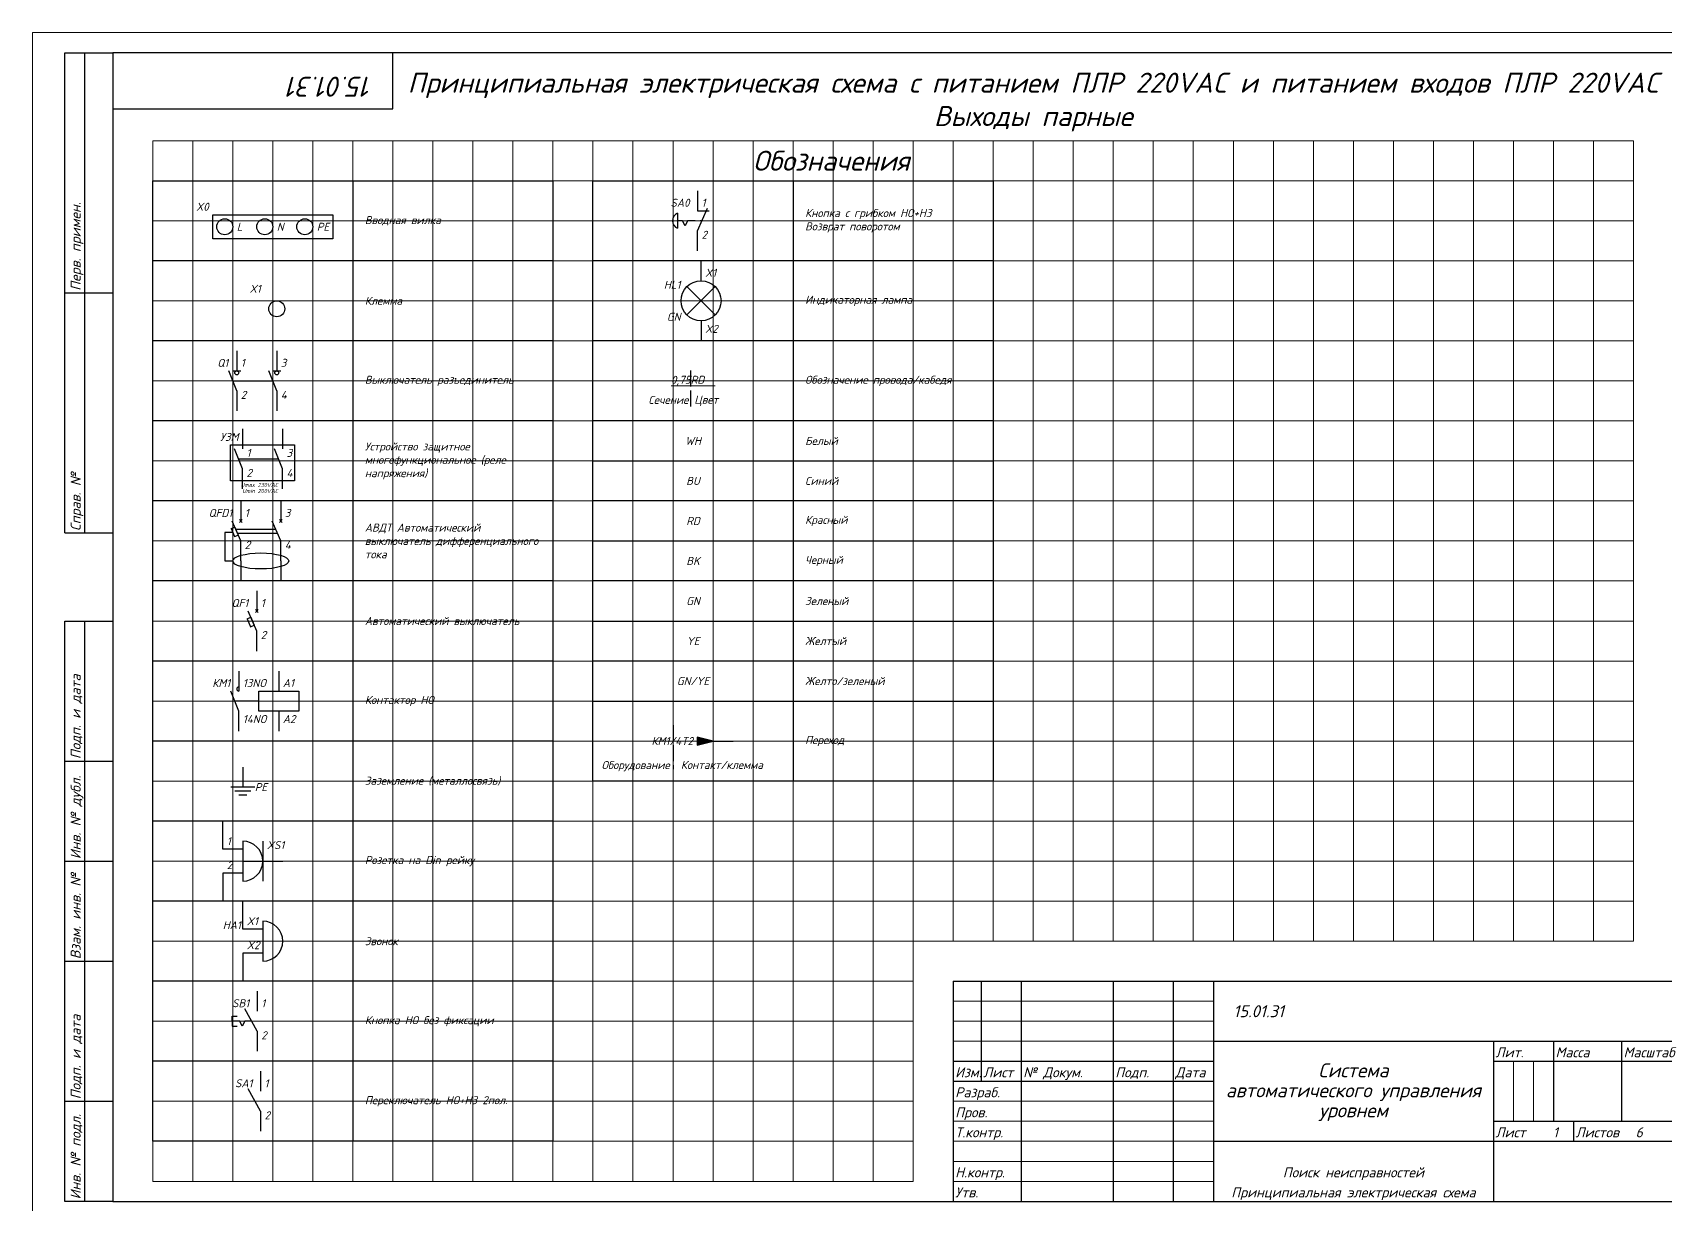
# Model space of a CAD drawing. Header units: millimetres. Extents: x 0 to 53000, y -591 to 24400.
# Drawn here: x 5900 to 6307.9, y 304.3 to 597 of the extents above; entities that cross this region are included whole.
import ezdxf
from ezdxf.enums import TextEntityAlignment as Align

# ---------------------------------------------------------------- set-up
doc = ezdxf.new("R2010")
doc.units = ezdxf.units.MM
doc.linetypes.add('Ш4х1_Гост_ЕСКД', pattern=[5, 4, -1])
for name, color, linetype, lineweight in [('4', 4, 'Continuous', 15), ('Основная', 7, 'Continuous', 30), ('Тонкая для кабелей', 7, 'Continuous', 15), ('Штриховая', 7, 'Ш4х1_Гост_ЕСКД', 30)]:
    doc.layers.add(name, color=color, linetype=linetype, lineweight=lineweight)
doc.layers.add('Привязки', color=2, linetype='Continuous', lineweight=0, plot=False, transparency=0.8)
doc.layers.add('рамка', color=253, linetype='Continuous', lineweight=5, transparency=0.8)
doc.styles.add('текст', font='isocpeui.ttf')

# ---------------------------------------------------------------- blocks, each defined once
blk = doc.blocks.new('*U109')
for p, q in [((8, 232), (8, 292)), ((8, 292), (20, 292)), ((13, 232), (13, 292)), ((90, 292), (90, 292)), ((90, 292), (90, 292)), ((90, 278), (90, 292)), ((90, 292), (90, 292)), ((90, 292), (90, 292)), ((90, 292), (90, 292)), ((20, 278), (90, 278)), ((8, 232), (20, 232)), ((8, 172), (8, 232)), ((13, 172), (13, 232)), ((8, 172), (20, 172)), ((8, 115), (8, 150)), ((8, 150), (20, 150)), ((13, 115), (13, 150)), ((8, 90), (8, 115)), ((8, 115), (20, 115)), ((13, 90), (13, 115)), ((8, 65), (8, 90)), ((8, 90), (20, 90)), ((13, 65), (13, 90)), ((8, 30), (8, 65)), ((8, 65), (20, 65)), ((13, 30), (13, 65)), ((230, 60), (415, 60)), ((230, 60), (230, 5)), ((237, 60), (237, 35)), ((247, 60), (247, 5)), ((270, 60), (270, 5)), ((285, 60), (285, 5)), ((295, 60), (295, 5)), ((295, 45), (415, 45)), ((365, 45), (365, 20)), ((380, 45), (380, 25)), ((397, 45), (397, 25)), ((230, 40), (295, 40)), ((365, 40), (415, 40)), ((230, 35), (295, 35)), ((8, 5), (8, 30)), ((8, 30), (20, 30)), ((13, 5), (13, 30)), ((365, 25), (415, 25)), ((385, 25), (385, 20)), ((295, 20), (415, 20)), ((365, 20), (365, 5)), ((20, 5), (8, 5))]:
    blk.add_line(p, q)
blk.add_lwpolyline([(20, 5), (415, 5), (415, 292), (20, 292)], close=True)
at = {"layer": '4'}
for p, q in [((230, 55), (295, 55)), ((230, 50), (295, 50)), ((230, 45), (295, 45)), ((370, 40), (370, 25)), ((375, 40), (375, 25)), ((230, 30), (295, 30)), ((230, 25), (295, 25)), ((230, 20), (295, 20)), ((230, 15), (295, 15)), ((230, 10), (295, 10))]:
    blk.add_line(p, q, dxfattribs=at)
at = {"layer": 'Привязки'}
blk.add_lwpolyline([(0, 0), (420, 0), (420, 297), (0, 297)], close=True, dxfattribs=at)
at = {"layer": 'рамка'}
blk.add_lwpolyline([(0, 297), (420, 297), (420, 0), (0, 0)], close=True, dxfattribs=at)
at = {"style": 'текст'}
for s, p in [('Перв. примен.', (12, 232.5)), ('Справ. №', (12, 172.5)), ('Подп. и дата', (12, 115.5)), ('Инв. № дубл.', (12, 90.5)), ('Взам. инв. №', (12, 65.5)), ('Подп. и дата', (12, 30.5)), ('Инв. № подл.', (12, 5.5))]:
    blk.add_text(s, height=2.5, rotation=90, dxfattribs=at).set_placement(p)
for s, height, p in [('Лит.', 2.5, (365.5, 41)), ('Масса', 2.5, (380.5, 41)), ('Масштаб', 2.5, (397.5, 41)), ('Изм.', 2.5, (230.5, 36)), ('Лист', 2.5, (237.5, 36)), ('№ Докум.', 2.5, (247.5, 36)), ('Подп.', 2.5, (270.5, 36)), ('Дата', 2.5, (285.5, 36)), ('Разраб.', 2.5, (230.5, 31)), ('Пров.', 2.5, (230.5, 26)), ('Т.контр.', 2.5, (230.5, 21)), ('Лист', 2.5, (365.5, 21)), ('Листов', 2.5, (385.5, 21)), ('Н.контр.', 2.5, (230.5, 11)), ('Утв.', 2.5, (230.5, 6)), ('Ф2.104-1а.', 0.005, (20, 4.99))]:
    blk.add_text(s, height=height, dxfattribs=at).set_placement(p)
for tag, p, height in [('12', (90, 292), 0.00000373), ('13', (90, 292), 0.00000373), ('27', (90, 292), 0.00000522), ('29', (105, 279), 3.5), ('ИЗМ4', (230.5, 56), 2.5), ('ЛИСТИЗМ4', (237.5, 56), 2.5), ('№ДОКУМИЗМ4', (247.5, 56), 2.5), ('ПОДПИЗМ4', (270.5, 56), 2.5), ('ДАТАИЗМ4', (285.5, 56), 2.5), ('28', (415, 60), 0.0000438), ('ИЗМ3', (230.5, 51), 2.5), ('ЛИСТИЗМ3', (237.5, 51), 2.5), ('№ДОКУМИЗМ3', (247.5, 51), 2.5), ('ПОДПИЗМ3', (270.5, 51), 2.5), ('ДАТАИЗМ3', (285.5, 51), 2.5), ('ОБОЗНАЧЕНИЕ', (300, 51), 5), ('ИЗМ2', (230.5, 46), 2.5), ('ЛИСТИЗМ2', (237.5, 46), 2.5), ('№ДОКУМИЗМ2', (247.5, 46), 2.5), ('ПОДПИЗМ2', (270.5, 46), 2.5), ('ДАТАИЗМ2', (285.5, 46), 2.5), ('ИЗМ1', (230.5, 41), 2.5), ('ЛИСТИЗМ1', (237.5, 41), 2.5), ('№ДОКУМИЗМ1', (247.5, 41), 2.5), ('ПОДПИЗМ1', (270.5, 41), 2.5), ('ДАТАИЗМ1', (285.5, 41), 2.5), ('РАЗРАБ', (247.5, 31), 2.5), ('ДАТАРАЗРАБ', (285.5, 31), 2.5), ('ПРОВ', (247.5, 26), 2.5), ('ДАТАПРОВ', (285.5, 26), 2.5), ('ТКОНТР', (247.5, 21), 2.5), ('ДАТАТКОНТР', (285.5, 21), 2.5), ('ЛИСТОВ', (400.5, 21), 2.5), ('10', (230.5, 16), 2.5), ('11', (247.5, 16), 2.5), ('НКОНТР', (247.5, 11), 2.5), ('ДАТАНКОНТР', (285.5, 11), 2.5), ('УТВ', (247.5, 6), 2.5), ('ДАТАУТВ', (285.5, 6), 2.5)]:
    blk.add_attdef(tag, p, '', height=height, dxfattribs=at)
for tag, p, height, rotation in [('ОБОЗНАЧЕНИЕ-ВЕРХ', (85, 286), 3.5, 180), ('ПРИМЕНЯЕМОСТЬ', (19, 232.5), 2.5, 90), ('СПРАВ№', (19, 172.5), 2.5, 90), ('ДАТАУЧЁТАДУБЛ', (19, 115.5), 2.5, 90), ('ИНВ№ДУБЛ', (19, 90.5), 2.5, 90), ('ВЗАМИНВ№', (19, 65.5), 2.5, 90), ('ДАТАУЧЁТА', (19, 30.5), 2.5, 90), ('ИНВ№ПОДЛ', (19, 5.5), 2.5, 90)]:
    blk.add_attdef(tag, p, '', height=height, rotation=rotation, dxfattribs=at)
blk.add_attdef('30', text='', height=5, dxfattribs=at).set_placement((355, 64), align=Align.MIDDLE)
for tag, height, p in [('НАИМЕНОВАНИЕ1', 5, (330, 36)), ('НАИМЕНОВАНИЕ2', 3.5, (330, 31)), ('МАССА', 3.5, (388.5, 31)), ('МАСШТАБ', 3.5, (406, 31)), ('НАИМЕНОВАНИЕ3', 3.5, (330, 26)), ('НАИМЕНОВАНИЕ4', 2.5, (330, 21)), ('ЛИСТ', 2.5, (380.5, 21)), ('МАТЕРИАЛ1', 2.5, (330, 16)), ('ПРЕДПРИЯТИЕ1', 3.5, (390, 16)), ('МАТЕРИАЛ2', 2.5, (330, 11)), ('ПРЕДПРИЯТИЕ2', 3.5, (390, 11)), ('МАТЕРИАЛ3', 2.5, (330, 6)), ('ПРЕДПРИЯТИЕ3', 3.5, (390.02, 6))]:
    blk.add_attdef(tag, text='', height=height, dxfattribs=at).set_placement(p, align=Align.CENTER)
for tag, p in [('ЛИТЕРА', (367.5, 31)), ('ЛИТЕРА2', (372.5, 31)), ('ЛИТЕРА3', (377.5, 31))]:
    blk.add_attdef(tag, text='', height=2.5, dxfattribs=at).set_placement(p, align=Align.RIGHT)
for tag, p in [('ИНДЕКС', (367.5, 31)), ('ИНДЕКС2', (372.5, 31)), ('ИНДЕКС3', (377.5, 31))]:
    blk.add_attdef(tag, text='', height=2.5, dxfattribs=at).set_placement(p, align=Align.TOP_LEFT)

msp = doc.modelspace()

# ---------------------------------------------------------------- hatches: boundary and pattern name
at = {"layer": 'Основная'}
h = msp.add_hatch(color=256, dxfattribs=at)
h.dxf.hatch_style = 1
h.paths.add_polyline_path([(6070, 420), (6066, 421), (6066, 420)])
h.paths.add_polyline_path([(6070, 420), (6066, 420), (6066, 419)])

# ---------------------------------------------------------------- linework, layer by layer
for p, q in [((5930, 560), (5980, 560)), ((5930, 540), (5930, 560)), ((5980, 560), (5980, 540)), ((5980, 560), (6030, 560)), ((6030, 560), (6030, 540)), ((6040, 560), (6090, 560)), ((6040, 540), (6040, 560)), ((6090, 560), (6090, 540)), ((6090, 560), (6140, 560)), ((6140, 560), (6140, 540)), ((6066.125, 557.5), (6066.125, 552.5)), ((5945, 551.5), (5975, 551.5)), ((5945, 545.5), (5945, 551.5)), ((5975, 551.5), (5975, 545.5)), ((6061.125, 551.875), (6061.125, 548.125)), ((6066.125, 547.5), (6068.625, 553.125)), ((6066.125, 552.5), (6068.9928, 552.5)), ((6062.375, 550), (6061.125, 550)), ((6063, 548.75), (6062.375, 550)), ((6063.625, 550), (6063, 548.75)), ((6065.5, 550), (6063.625, 550)), ((6066.125, 542.5), (6066.125, 547.5)), ((6067.23611, 550), (6066.75, 550)), ((5975, 545.5), (5945, 545.5)), ((5980, 540), (5930, 540)), ((5930, 520), (5930, 540)), ((6030, 540), (5980, 540)), ((5980, 540), (5980, 520)), ((6030, 540), (6030, 520)), ((6090, 540), (6040, 540)), ((6040, 520), (6040, 540)), ((6067, 535), (6067, 540)), ((6140, 540), (6090, 540)), ((6090, 540), (6090, 520)), ((6140, 540), (6140, 520)), ((6063.46447, 533.53553), (6070.53553, 526.46447)), ((6063.46447, 526.46447), (6070.53553, 533.53553)), ((6067, 525), (6067, 520)), ((5980, 520), (5930, 520)), ((5930, 500), (5930, 520)), ((6030, 520), (5980, 520)), ((5980, 520), (5980, 500)), ((6030, 520), (6030, 500)), ((6090, 520), (6040, 520)), ((6040, 500), (6040, 520)), ((6140, 520), (6090, 520)), ((6090, 520), (6090, 500)), ((6140, 520), (6140, 500)), ((5951, 517.5), (5951, 512.5)), ((5961, 517.5), (5961, 512.5)), ((5951, 507.5), (5949, 512.5)), ((5950, 512.5), (5952, 512.5)), ((5950, 510), (5960.00059, 509.99851)), ((5961, 507.5), (5959, 512.5)), ((5960, 512.5), (5962, 512.5)), ((5951, 507.5), (5951, 502.5)), ((5961, 507.5), (5961, 502.5)), ((5980, 500), (5930, 500)), ((5930, 480), (5930, 500)), ((5952.43966, 498), (5952.43966, 493)), ((5962.43966, 498), (5962.43966, 493)), ((6030, 500), (5980, 500)), ((5980, 500), (5980, 480)), ((6030, 500), (6030, 480)), ((6090, 500), (6040, 500)), ((6040, 480), (6040, 500)), ((6140, 500), (6090, 500)), ((6090, 500), (6090, 480)), ((6140, 500), (6140, 480)), ((5949.43966, 494), (5965.43966, 494)), ((5949.43966, 485), (5949.43966, 494)), ((5965.43966, 494), (5965.43966, 485)), ((5952.43966, 488), (5950.43966, 493)), ((5951.44025, 490.49851), (5961.43966, 490.5)), ((5962.43966, 488), (5960.43966, 493)), ((6040, 490), (6140, 490)), ((5952.43966, 483), (5952.43966, 488)), ((5962.43966, 483), (5962.43966, 488)), ((5965.43966, 485), (5949.43966, 485)), ((5980, 480), (5930, 480)), ((5930, 460), (5930, 480)), ((5952, 480), (5952, 475)), ((5962, 480), (5962, 475)), ((6030, 480), (5980, 480)), ((5980, 480), (5980, 460)), ((6030, 480), (6030, 460)), ((6090, 480), (6040, 480)), ((6040, 460), (6040, 480)), ((6140, 480), (6090, 480)), ((6090, 480), (6090, 460)), ((6140, 480), (6140, 460)), ((5949.59194, 473.08022), (5950.51108, 473.47414)), ((5952, 470), (5949.87931, 474.94828)), ((5950.51108, 473.47414), (5951.36823, 471.47414)), ((5952.35355, 475.35355), (5951.64645, 474.64645)), ((5951.64645, 475.35355), (5952.35355, 474.64645)), ((5952, 475), (5952.35355, 475.35355)), ((5962, 470), (5959.87931, 474.94828)), ((5962.35355, 475.35355), (5961.64645, 474.64645)), ((5961.64645, 475.35355), (5962.35355, 474.64645)), ((5962, 475), (5962.35355, 475.35355)), ((5950.02051, 472.08022), (5948, 472.08022)), ((5948, 472.08022), (5948, 465)), ((5949.59194, 473.08022), (5950.44908, 471.08022)), ((5950.44908, 471.08022), (5951.36823, 471.47414)), ((5950.72537, 472.97414), (5960.72537, 472.97414)), ((5951.15394, 471.97414), (5961.15394, 471.97414)), ((5952, 465), (5952, 470)), ((5962, 465), (5962, 470)), ((6040, 470), (6140, 470)), ((5948, 465), (5950, 465)), ((5952, 465), (5952, 460)), ((5962, 465), (5962, 460)), ((5980, 460), (5930, 460)), ((5930, 440), (5930, 460)), ((5956, 457.5), (5956, 452.5)), ((6030, 460), (5980, 460)), ((5980, 460), (5980, 440)), ((6030, 460), (6030, 440)), ((6090, 460), (6040, 460)), ((6040, 440), (6040, 460)), ((6140, 460), (6090, 460)), ((6090, 460), (6090, 440)), ((6140, 460), (6140, 440)), ((5956.35355, 452.85355), (5955.64645, 452.14645)), ((5955.64645, 452.85355), (5956.35355, 452.14645)), ((5956, 452.5), (5956.35355, 452.85355)), ((5953.59194, 450.58022), (5954.51108, 450.97414)), ((5953.59194, 450.58022), (5954.44908, 448.58022)), ((5956, 447.5), (5953.87931, 452.44828)), ((5954.44908, 448.58022), (5955.36823, 448.97414)), ((5954.51108, 450.97414), (5955.36823, 448.97414)), ((6040, 450), (6140, 450)), ((5956, 442.5), (5956, 447.5)), ((5980, 440), (5930, 440)), ((5930, 420), (5930, 440)), ((5951.5, 437.5), (5951.5, 432.5)), ((5961.5, 437.5), (5961.5, 432.5)), ((6030, 440), (5980, 440)), ((5980, 440), (5980, 420)), ((6030, 440), (6030, 420)), ((6090, 440), (6040, 440)), ((6040, 430), (6040, 440)), ((6140, 440), (6090, 440)), ((6090, 440), (6090, 430)), ((6140, 440), (6140, 430)), ((5951.5, 427.5), (5949.5, 432.5)), ((5956.5, 432.5), (5966.5, 432.5)), ((5956.5, 427.5), (5956.5, 432.5)), ((5966.5, 432.5), (5966.5, 427.5)), ((5956.5, 430), (5950.5, 430)), ((6040, 430), (6140, 430)), ((6040, 410), (6040, 430)), ((6090, 430), (6090, 410)), ((6140, 430), (6140, 410)), ((5951.5, 422.5), (5951.5, 427.5)), ((5966.5, 427.5), (5956.5, 427.5)), ((5961.5, 427.5), (5961.5, 422.5)), ((6070, 420), (6066, 421)), ((6066, 421), (6066, 419)), ((5980, 420), (5930, 420)), ((5930, 400), (5930, 420)), ((6030, 420), (5980, 420)), ((5980, 420), (5980, 400)), ((6030, 420), (6030, 400)), ((6066, 419), (6070, 420)), ((6070, 420), (6075, 420)), ((5952.5, 413.5), (5952.5, 408.5)), ((5955.5, 408.5), (5949.5, 408.5)), ((6090, 410), (6040, 410)), ((6140, 410), (6090, 410)), ((5954.5, 407.5), (5950.5, 407.5)), ((5953.5, 406.5), (5951.5, 406.5)), ((5980, 400), (5930, 400)), ((5930, 380), (5930, 400)), ((5947.5, 393), (5947.5, 400)), ((6030, 400), (5980, 400)), ((5980, 400), (5980, 380)), ((6030, 400), (6030, 380)), ((5952.5, 393), (5947.5, 393)), ((5952.5, 395), (5952.5, 385)), ((5957.5, 395), (5957.5, 385)), ((5952.5, 390), (5962.5, 390)), ((5952.5, 387), (5947.5, 387)), ((5947.5, 387), (5947.5, 380)), ((5980, 380), (5930, 380)), ((5930, 360), (5930, 380)), ((5952.5, 373), (5952.5, 380)), ((6030, 380), (5980, 380)), ((5980, 380), (5980, 360)), ((6030, 380), (6030, 360)), ((5957.5, 373), (5952.5, 373)), ((5957.5, 375), (5957.5, 365)), ((5957.5, 367), (5952.5, 367)), ((5952.5, 367), (5952.5, 360)), ((5980, 360), (5930, 360)), ((5930, 340), (5930, 360)), ((6030, 360), (5980, 360)), ((5980, 360), (5980, 340)), ((6030, 360), (6030, 340)), ((5956.125, 357.5), (5956.125, 352.5)), ((5949.875, 351.25), (5951.125, 351.25)), ((5949.875, 350), (5949.875, 351.25)), ((5956.125, 347.5), (5953, 353.125)), ((5951.75, 350), (5949.875, 350)), ((5949.875, 350), (5949.875, 348.75)), ((5949.875, 348.75), (5951.125, 348.75)), ((5952.375, 348.75), (5951.75, 350)), ((5953, 350), (5952.375, 348.75)), ((5954.73611, 350), (5953, 350)), ((5956.125, 347.5), (5956.125, 342.5)), ((5980, 340), (5930, 340)), ((5930, 320), (5930, 340)), ((6030, 340), (5980, 340)), ((5980, 340), (5980, 320)), ((6030, 340), (6030, 320)), ((5956.93966, 337.5), (5956.93966, 332.5)), ((5956.93966, 327.5), (5953.81466, 333.125)), ((5956.93966, 327.5), (5956.93966, 322.5)), ((5980, 320), (5930, 320)), ((6030, 320), (5980, 320))]:
    msp.add_line(p, q, dxfattribs=at)
for centre, radius in [((5948, 548.5), 2), ((5958, 548.5), 2), ((5968, 548.5), 2), ((6067, 530), 5), ((5961, 528), 2), ((5951, 512), 0.5), ((5961, 512), 0.5)]:
    msp.add_circle(centre, radius, dxfattribs=at)
for centre, radius, start, end in [((6061.90625, 550), 2.03125, 112.6198649, 247.3801351), ((5951.5, 433), 0.5, 90, 270), ((5952.5, 390), 5, 270, 90), ((5957.5, 370), 5, 270, 90)]:
    msp.add_arc(centre, radius, start, end, dxfattribs=at)
msp.add_ellipse((5957, 465), major_axis=(-7, 0), ratio=0.285714286, dxfattribs=at)
at = {"layer": 'Привязки'}
for p, q in [((5930, 570), (6300, 570)), ((5930, 310), (5930, 570)), ((5940, 570), (5940, 310)), ((5950, 570), (5950, 310)), ((5960, 570), (5960, 310)), ((5970, 570), (5970, 310)), ((5980, 570), (5980, 310)), ((5990, 570), (5990, 310)), ((6000, 570), (6000, 310)), ((6010, 570), (6010, 310)), ((6020, 570), (6020, 310)), ((6030, 570), (6030, 310)), ((6040, 570), (6040, 310)), ((6050, 570), (6050, 310)), ((6060, 570), (6060, 310)), ((6070, 570), (6070, 310)), ((6080, 570), (6080, 310)), ((6090, 570), (6090, 310)), ((6100, 570), (6100, 310)), ((6110, 570), (6110, 310)), ((6120, 570), (6120, 370)), ((6130, 570), (6130, 370)), ((6140, 570), (6140, 370)), ((6150, 570), (6150, 370)), ((6160, 570), (6160, 370)), ((6170, 570), (6170, 370)), ((6180, 570), (6180, 370)), ((6190, 570), (6190, 370)), ((6200, 570), (6200, 370)), ((6210, 570), (6210, 370)), ((6220, 570), (6220, 370)), ((6230, 570), (6230, 370)), ((6240, 570), (6240, 370)), ((6250, 570), (6250, 370)), ((6260, 570), (6260, 370)), ((6270, 570), (6270, 370)), ((6280, 570), (6280, 370)), ((6290, 570), (6290, 370)), ((6300, 570), (6300, 370)), ((5930, 560), (6300, 560)), ((5930, 550), (6300, 550)), ((5930, 540), (6300, 540)), ((5930, 530), (6300, 530)), ((5930, 520), (6300, 520)), ((5930, 510), (6300, 510)), ((5930, 500), (6300, 500)), ((5930, 490), (6300, 490)), ((5930, 480), (6300, 480)), ((5930, 470), (6300, 470)), ((5930, 460), (6300, 460)), ((5930, 450), (6300, 450)), ((5930, 440), (6300, 440)), ((5930, 430), (6300, 430)), ((5930, 420), (6300, 420)), ((5930, 410), (6300, 410)), ((5930, 400), (6300, 400)), ((5930, 390), (6300, 390)), ((5930, 380), (6300, 380)), ((5930, 370), (6120, 370)), ((6300, 370), (6120, 370)), ((6120, 370), (6120, 310)), ((5930, 360), (6120, 360)), ((5930, 350), (6120, 350)), ((5930, 340), (6120, 340)), ((5930, 330), (6120, 330)), ((5930, 320), (6120, 320)), ((6120, 310), (5930, 310))]:
    msp.add_line(p, q, dxfattribs=at)
at = {"layer": 'Тонкая для кабелей'}
msp.add_line((6070.5, 508.8), (6059.5, 508.8), dxfattribs=at)
at = {"layer": 'Штриховая'}
for p, q in [((6064.38516, 512.5678), (6064.38516, 503.0896)), ((6060, 424), (6060, 413))]:
    msp.add_line(p, q, dxfattribs=at)

# ---------------------------------------------------------------- block references
ref = msp.add_blockref('*U109', (5900, 300))
ref.add_attrib('ОБОЗНАЧЕНИЕ', '15.01.31', (6200, 351), dxfattribs={"height": 3, "style": 'текст'})
ref.add_attrib('ОБОЗНАЧЕНИЕ-ВЕРХ', '15.01.31', (5985, 586), dxfattribs={"height": 5, "rotation": 180, "style": 'текст'})
ref.add_attrib('НАИМЕНОВАНИЕ1', 'Система', dxfattribs={"height": 3.5, "style": 'текст'}).set_placement((6230, 336), align=Align.CENTER)
ref.add_attrib('НАИМЕНОВАНИЕ2', 'автоматического управления', dxfattribs={"height": 3.5, "style": 'текст'}).set_placement((6230, 331), align=Align.CENTER)
ref.add_attrib('НАИМЕНОВАНИЕ3', 'уровнем', dxfattribs={"height": 3.5, "style": 'текст'}).set_placement((6230, 326), align=Align.CENTER)
ref.add_attrib('ЛИСТОВ', '6', (6300.5, 321), dxfattribs={"height": 2.5, "style": 'текст'})
ref.add_attrib('ЛИСТ', '1', dxfattribs={"height": 2.5, "style": 'текст'}).set_placement((6280.5, 321), align=Align.CENTER)
ref.add_attrib('МАТЕРИАЛ2', 'Поиск неисправностей', dxfattribs={"height": 2.5, "style": 'текст'}).set_placement((6230, 311), align=Align.CENTER)
ref.add_attrib('МАТЕРИАЛ3', 'Принципиальная электрическая схема', dxfattribs={"height": 2.5, "style": 'текст'}).set_placement((6230, 306), align=Align.CENTER)

# ---------------------------------------------------------------- texts
at = {"layer": 'Основная', "style": 'текст'}
for s, width, heights, insert, char_height, attachment_point in [('Принципиальная электрическая схема с питанием ПЛР 220VAC и питанием входов ПЛР 220VAC\\PВыходы парные', 333.9398066, [15.99579], (6150.0001, 586.99998), 5, 2), ('Обозначения', 61.6342055, [9.9986], (6080, 565), 5, 4), ('1', 3, [0], (6067.125, 553.5), 2, 7), ('X0', 10, [0], (5944, 552.5), 2, 9), ('Вводная вилка', 41.4161511, [2.33491], (5983, 550), 2, 4), ('Кнопка с грибком НО+НЗ\\PВозврат поворотом', 46.8631649, [15.03875], (6093, 550), 2, 4), ('L', 5, [0], (5951, 548.5), 2, 4), ('N', 5, [0], (5961, 548.5), 2, 4), ('PE', 5, [0], (5971, 548.5), 2, 4), ('2', 3, [0], (6067.125, 545.5), 2, 7), ('X1', 3, [0], (6068, 536), 2, 7), ('X1', 10, [0], (5957, 532), 2, 9), ('Клемма', 41.4161511, [2.33491], (5983, 530), 2, 4), ('Индикаторная лампа', 41.4161511, [2.33491], (6093, 530), 2, 4), ('X2', 3, [0], (6068, 522), 2, 7), ('1', 3, [0], (5952, 513.5), 2, 7), ('3', 3, [0], (5962, 513.5), 2, 7), ('Выключатель-разъединитель', 41.4161511, [2.33491], (5983, 510), 2, 4), ('Обозначение провода/кабедя', 41.4161511, [2.33491], (6093, 510), 2, 4), ('2', 3, [0], (5952, 505.5), 2, 7), ('4', 3, [0], (5962, 505.5), 2, 7), ('Сечение', 11.4279908, [2.33491], (6058.85032, 505.23636), 2, 5), ('Цвет', 11.4279908, [2.33491], (6068.30303, 505.02317), 2, 5), ('УЗМ', 5.8793103, [0], (5951.43966, 495), 2, 9), ('Устройство защитное многофункциональное (реле напряжения)', 46.5568767, [14.66688], (5983, 490), 2, 4), ('WH', 41.4161511, [2.33491], (6065, 495), 2, 5), ('Белый', 41.4161511, [2.33491], (6093, 495), 2, 4), ('1', 3, [0], (5953.43966, 491), 2, 7), ('3', 3, [0], (5963.43966, 491), 2, 7), ('2', 3, [0], (5953.43966, 486), 2, 7), ('4', 3, [0], (5963.43966, 486), 2, 7), ('BU', 41.4161511, [2.33491], (6065, 485), 2, 5), ('Синий', 41.4161511, [2.33491], (6093, 485), 2, 4), ('Umax 230VAC', 12.2395477, [0], (5961.31897, 483.49676), 1, 9), ('Umin 200VAC', 14.3469034, [0], (5961.31897, 482), 1, 9), ('1', 3, [0], (5953, 476), 2, 7), ('3', 3, [0], (5963, 476), 2, 7), ('АВДТ Автоматический выключатель дифференциального тока', 46.3645442, [16.16388], (5983, 470), 2, 4), ('RD', 41.4161511, [2.33491], (6065, 475), 2, 5), ('Красный', 41.4161511, [2.33491], (6093, 475), 2, 4), ('2', 3, [0], (5953, 468), 2, 7), ('4', 3, [0], (5963, 468), 2, 7), ('BK', 41.4161511, [2.33491], (6065, 465), 2, 5), ('Черный', 41.4161511, [2.33491], (6093, 465), 2, 4), ('1', 3, [0], (5957, 453.5), 2, 7), ('GN', 41.4161511, [2.33491], (6065, 455), 2, 5), ('Зеленый', 41.4161511, [2.33491], (6093, 455), 2, 4), ('Автоматический выключатель', 41.4161511, [2.33491], (5983, 450), 2, 4), ('2', 3, [0], (5957, 445.5), 2, 7), ('YE', 41.4161511, [2.33491], (6065, 445), 2, 5), ('Желтый', 41.4161511, [2.33491], (6093, 445), 2, 4), ('КМ1', 5.8793103, [0], (5949.37931, 433.5), 2, 9), ('13NO', 3, [0], (5952.5, 433.5), 2, 7), ('А1', 3, [0], (5962.5, 433.5), 2, 7), ('GN/YE', 41.4161511, [2.33491], (6065, 435), 2, 5), ('Желто/зеленый', 41.4161511, [2.33491], (6093, 435), 2, 4), ('Контактор НО', 41.4161511, [2.33491], (5983, 430), 2, 4), ('14NO', 3, [0], (5952.5, 424.5), 2, 7), ('А2', 3, [0], (5962.5, 424.5), 2, 7), ('КМ1/4T2', 10, [0], (6065, 420), 2, 6), ('Переход', 41.4161511, [2.33491], (6093, 420), 2, 4), ('Оборудование', 11.4279908, [2.33491], (6050.66234, 413.73636), 2, 5), ('Контакт/клемма', 11.4279908, [2.33491], (6072.20672, 414.03865), 2, 5), ('PE', 5, [0], (5955.5, 408.5), 2, 4), ('Заземление (металлосвязь)', 41.4161511, [2.33491], (5983, 410), 2, 4), ('1', 3, [0], (5948.5, 394), 2, 7), ('XS1', 3, [0], (5958.5, 393), 2, 7), ('2', 3, [0], (5948.5, 388), 2, 7), ('Розетка на Din-рейку', 41.4161511, [2.33491], (5983, 390), 2, 4), ('X1', 3, [0], (5953.5, 374), 2, 7), ('HA1', 3, [0], (5947.5, 373), 2, 7), ('X2', 3, [0], (5953.5, 368), 2, 7), ('Звонок', 41.4161511, [2.33491], (5983, 370), 2, 4), ('1', 3, [0], (5957.125, 353.5), 2, 7), ('Кнопка НО без фиксации', 41.4161511, [2.33491], (5983, 350), 2, 4), ('2', 3, [0], (5957.125, 345.5), 2, 7), ('1', 3, [0], (5957.93966, 333.5), 2, 7), ('Переключатель НО+НЗ 2пол.', 41.4161511, [2.33491], (5983, 330), 2, 4), ('2', 3, [0], (5957.93966, 325.5), 2, 7)]:
    msp.add_mtext_dynamic_manual_height_columns(s, width=width, gutter_width=200, heights=heights, dxfattribs=dict(at, insert=insert, char_height=char_height, attachment_point=attachment_point))
at = {"layer": 'Основная', "char_height": 2, "width": 3.8793103, "attachment_point": 9, "style": 'текст'}
for s, insert in [('SА0', (6064.125, 553.5)), ('HL1', (6061.87931, 533)), ('GN', (6061.87931, 525)), ('Q1', (5948.87931, 513.5)), ('QFD1', (5949.87931, 476)), ('QF1', (5953.87931, 453.5)), ('SB1', (5954.125, 353.5)), ('SА1', (5954.93966, 333.5))]:
    msp.add_mtext(s, dxfattribs=dict(at, insert=insert))
at = {"layer": 'Тонкая для кабелей', "insert": (6059.5, 508.8), "char_height": 2, "attachment_point": 7, "style": 'текст'}
msp.add_mtext_dynamic_manual_height_columns('0,75RD', width=10, gutter_width=200, heights=[0], dxfattribs=at)

doc.saveas('drawing.dxf')
